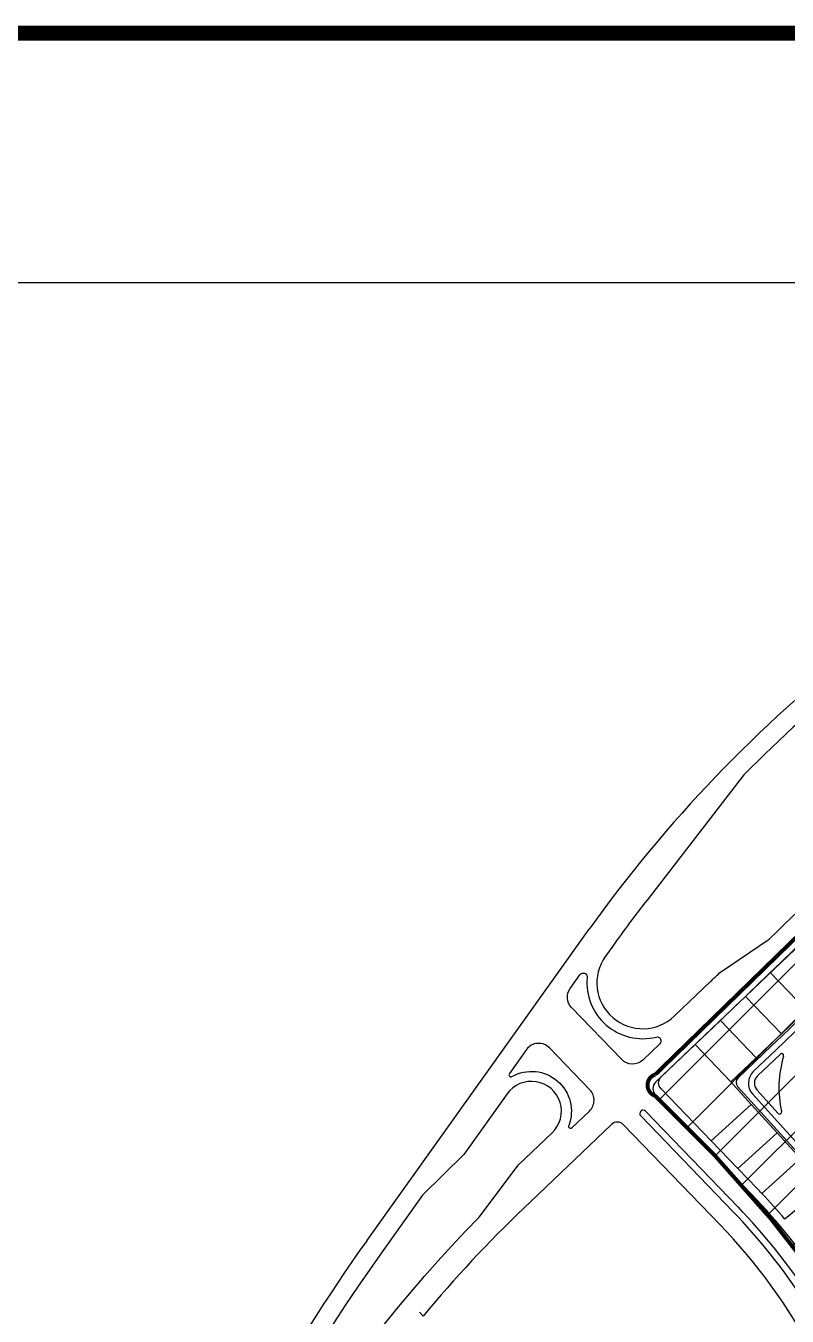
# Paper-space layout 'Layout1' of a CAD drawing. Extents: x 51 to 892, y -832 to -238.
# Drawn here: x 754.4 to 784.9, y -302.1 to -250.3 of the extents above; entities that cross this region are included whole.
import ezdxf

# ---------------------------------------------------------------- set-up
doc = ezdxf.new("R2010")
doc.units = 0
doc.header["$LTSCALE"] = 10
doc.header["$MEASUREMENT"] = 0
doc.linetypes.add('X-Base 100915$0$PHANTOMX2', pattern=[5, 2.5, -0.5, 0.5, -0.5, 0.5, -0.5])
for name, color, linetype in [('L-ANNO-KPLN', 254, 'Continuous'), ('L-ANNO-KPLN-HTCH', 135, 'Continuous'), ('L-ANNO-KPLN-SHET', 139, 'X-Base 100915$0$PHANTOMX2'), ('X-TTBL-Arch$0$A-FRAME$0$A-KEYPLAN', 7, 'Continuous'), ('X-TTBL-Arch$0$A-FRAME$0$EBDR$0$G-Border-Ext', 4, 'Continuous')]:
    doc.layers.add(name, color=color, linetype=linetype)

# ---------------------------------------------------------------- blocks, each defined once
blk = doc.blocks.new('X-TTBL-Arch$0$A-FRAME')
at = {"layer": 'X-TTBL-Arch$0$A-FRAME$0$A-KEYPLAN', "color": 1}
blk.add_lwpolyline([(735.534, -260.579), (878.534, -260.579)], dxfattribs=at)
at = {"layer": 'X-TTBL-Arch$0$A-FRAME$0$EBDR$0$G-Border-Ext', "const_width": 0.6}
blk.add_lwpolyline([(63.534, -818.579), (63.534, -250.579), (878.534, -250.579), (878.534, -818.579)], close=True, dxfattribs=at)
blk = doc.blocks.new('X-TTBL-Arch')
blk.add_blockref('X-TTBL-Arch$0$A-FRAME', (0, 0))
blk = doc.blocks.new('masterplan')
at = {"layer": 'L-ANNO-KPLN'}
for p, q in [((407971.945, 2905901.309), (407983.584, 2905912.435)), ((407960.358, 2905894.95), (407969.282, 2905907.453)), ((407976.614, 2905902.785), (407975.249, 2905901.479)), ((407976.78, 2905902.611), (407975.865, 2905901.737)), ((407976.951, 2905902.442), (407976.031, 2905901.563)), ((407971.935, 2905900.821), (407975.792, 2905896.822)), ((407975.237, 2905901.145), (407978.158, 2905897.921)), ((407975.833, 2905900.844), (407978.336, 2905898.082)), ((407976.011, 2905901.005), (407976.866, 2905900.062)), ((407971.35, 2905899.965), (407975.06, 2905896.117)), ((407971.545, 2905900.154), (407975.256, 2905896.305)), ((407966.665, 2905896.262), (407970.175, 2905899.617)), ((407970.661, 2905899.607), (407974.525, 2905895.6)), ((407962.627, 2905891.923), (407962.474, 2905892.08))]:
    blk.add_line(p, q, dxfattribs=at)
at = {"layer": 'L-ANNO-KPLN', "flags": 128}
for points in [[(407985.939, 2905921.359, 0.352137), (407985.193, 2905921.446, 0.05733), (407975.492, 2905913.653), (407971.604, 2905908.625, 0.010657), (407970.227, 2905906.779), (407969.934, 2905906.37, 0.910144), (407972.703, 2905903.971), (407974.154, 2905905.358, 0.000183), (407974.509, 2905905.697), (407976.504, 2905907.059, 0.004984), (407986.03, 2905916.428), (407986.03, 2905916.428, -0.005777), (407988.022, 2905918.382, 0.418525), (407988.034, 2905919.237), (407985.939, 2905921.359)], [(407968.913, 2905905.627, -0.767837), (407969.202, 2905905.519, 0.5171), (407971.965, 2905903.125, -0.767837), (407972.114, 2905902.854), (407971.433, 2905902.203, -0.41295), (407970.586, 2905902.22), (407968.573, 2905904.308, -0.361374), (407968.517, 2905905.073), (407968.913, 2905905.627)]]:
    blk.add_lwpolyline(points, format="xyb", dxfattribs=at)
at = {"layer": 'L-ANNO-KPLN'}
for points in [[(407978.992, 2905905.18, -0.000526), (407977.992, 2905904.216), (407976.549, 2905905.714, 0.000527), (407977.548, 2905906.677)], [(407977.992, 2905904.216, -0.000518), (407976.996, 2905903.261), (407975.548, 2905904.753, 0.000524), (407976.549, 2905905.714)], [(407974.969, 2905901.322), (407975.784, 2905900.422), (407974.179, 2905898.956), (407972.166, 2905901.043, -0.415478), (407972.176, 2905901.53), (407973.531, 2905902.826)], [(407977.757, 2905898.245), (407976.207, 2905896.85, 0.002687), (407976.022, 2905897.044), (407975.242, 2905897.852), (407976.821, 2905899.278)], [(407978.099, 2905897.868, -0.008884), (407978.737, 2905897.138), (407977.132, 2905895.815, 0.013724), (407976.207, 2905896.85), (407977.757, 2905898.245)]]:
    blk.add_lwpolyline(points, format="xyb", close=True, dxfattribs=at)
for points in [[(407976.996, 2905903.261), (407976.559, 2905902.842), (407975.98, 2905902.288), (407974.545, 2905903.794), (407975.122, 2905904.346), (407975.548, 2905904.753)], [(407975.98, 2905902.288), (407974.969, 2905901.322), (407973.531, 2905902.826), (407974.545, 2905903.794)], [(407976.821, 2905899.278), (407975.242, 2905897.852), (407974.179, 2905898.956), (407975.784, 2905900.422)]]:
    blk.add_lwpolyline(points, close=True, dxfattribs=at)
at = {"layer": 'L-ANNO-KPLN', "flags": 128}
for points in [[(407966.768, 2905902.622), (407966.081, 2905901.66, 0.801088), (407966.185, 2905901.544, -0.702523), (407968.461, 2905899.572, 0.801088), (407968.591, 2905899.486), (407969.293, 2905900.157, 0.415478), (407969.311, 2905901.008), (407967.688, 2905902.69, 0.469104), (407966.768, 2905902.622)], [(407967.797, 2905899.28, 1.098728), (407965.991, 2905900.845), (407964.257, 2905898.415), (407962.602, 2905896.786), (407960.977, 2905894.508, 0.102143), (407949.917, 2905869.494), (407949.917, 2905869.494), (407949.694, 2905868.466, 1), (407950.205, 2905868.344), (407951.878, 2905873.946, -0.1227), (407964.872, 2905895.899), (407966.454, 2905897.997), (407967.797, 2905899.28)]]:
    blk.add_lwpolyline(points, format="xyb", close=True, dxfattribs=at)
at = {"layer": 'L-ANNO-KPLN'}
for centre, radius, start, end in [((408014.212, 2905875.385), 55.2, 111.5383, 144.4827), ((407511.321, 2906389.525), 673.36, 313.709465, 315.147595), ((407511.321, 2906389.525), 673.6, 313.709465, 315.088767), ((407981.214, 2905901.099), 4.32, 163.0241, 192.9203), ((407977.006, 2905902.384), 0.08, 343.0241, 133.7095), ((407972.183, 2905901.06), 0.344, 133.7095, 223.9567), ((407975.415, 2905901.306), 0.24, 133.7095, 222.1815), ((407976.308, 2905901.274), 0.64, 133.7095, 222.1815), ((407976.308, 2905901.274), 0.4, 133.7095, 222.1815), ((407971.448, 2905900.059), 0.136, 43.9567, 223.9567), ((407976.926, 2905900.116), 0.08, 222.1815, 12.9203), ((407970.413, 2905899.369), 0.344, 43.9567, 133.7095), ((407957.665, 2905879.367), 25.164, 22.5485, 43.9181), ((408002.432, 2905858.847), 51.76, 133.7095, 140.2747), ((407957.806, 2905879.48), 23.968, 22.4341, 43.9567), ((407957.806, 2905879.48), 24.24, 22.4341, 43.9567), ((407957.806, 2905879.48), 23.224, 12.3086, 43.9567), ((408016.032, 2905855.213), 68.4, 144.48267, 158.29805)]:
    blk.add_arc(centre, radius, start, end, dxfattribs=at)
blk = doc.blocks.new('*U42')
at = {"layer": 'L-ANNO-KPLN-HTCH'}
h = blk.add_hatch(dxfattribs=at)
h.set_pattern_fill('ANSI31', color=256, scale=0.5)
h.set_pattern_definition([(45, (0, 0), (-1.122532015, 1.122532015), [])])
edge = h.paths.add_edge_path()
edge.add_line((-3455.698, 26424.685), (-3439.081, 26440.875))
edge.add_line((-3439.081, 26440.875), (-3437.057, 26442.769))
edge.add_line((-3437.057, 26442.769), (-3431.461, 26447.884))
edge.add_arc((-3417.075, 26429.098), 23.662, 95.3986, 127.4426, ccw=False)
edge.add_arc((-3417.83, 26247.636), 205.024, 88.63213, 90.41127, ccw=False)
edge.add_arc((-3423.201, 26419.364), 34.787, 45.174, 72.8362, ccw=False)
edge.add_arc((-3423.947, 26418.395), 36, 23.7745, 45.4196, ccw=False)
edge.add_arc((-3423.947, 26418.395), 36, 8.4956, 23.7745, ccw=False)
edge.add_arc((-3422.871, 26418.489), 34.922, -5.8337, 8.6038, ccw=False)
edge.add_arc((-3420.027, 26418.368), 32.081, 339.1119, 353.865, ccw=False)
edge.add_arc((-3390.877, 26407.243), 0.88, 247.958, 339.1119, ccw=False)
edge.add_line((-3391.207, 26406.428), (-3395.041, 26407.98))
edge.add_line((-3395.041, 26407.98), (-3397.251, 26420.097))
edge.add_line((-3397.251, 26420.097), (-3398.701, 26425.267))
edge.add_line((-3398.701, 26425.267), (-3398.338, 26426.016))
edge.add_line((-3398.338, 26426.016), (-3398.672, 26426.924))
edge.add_arc((-3257.689, 25882.098), 562.771, 104.50804, 105.74906)
edge.add_arc((-3301.111, 26038.474), 400.48, 105.84231, 107.93832)
edge.add_arc((-3301.111, 26038.474), 400.48, 107.93832, 109.72323)
edge.add_arc((-3288.476, 26004.076), 437.125, 109.76062, 111.12915)
edge.add_arc((-3446.262, 26412.373), 0.6, 202.6348, 290.9425, ccw=False)
edge.add_arc((-3469.831, 26402.545), 24.936, 22.6348, 33.2827)
edge.add_arc((-3493.146, 26383.929), 54.713, 36.1823, 46.8328)
edge.add_arc((-3455.562, 26424.257), 0.449, 107.5843, 250.0305, ccw=False)
at = {"layer": 'L-ANNO-KPLN-SHET', "transparency": 33554687, "const_width": 0.16}
for points in [[(-3455.698, 26424.685), (-3439.081, 26440.875), (-3437.057, 26442.769), (-3431.461, 26447.884, -0.140737), (-3419.302, 26452.654, -0.007763), (-3412.936, 26452.601, -0.121289), (-3398.678, 26444.036, -0.094726), (-3391.002, 26432.908, -0.066766), (-3388.342, 26423.713, -0.063079)], [(-3388.13, 26414.939, -0.064461), (-3390.055, 26406.93, -0.420125), (-3391.207, 26406.428), (-3395.041, 26407.98), (-3397.251, 26420.097), (-3398.701, 26425.267), (-3398.338, 26426.016), (-3398.672, 26426.924, 0.005415), (-3410.439, 26423.743, 0.009146), (-3424.456, 26419.486, 0.007788), (-3436.264, 26415.459, 0.005971), (-3446.047, 26411.812, -0.405589), (-3446.815, 26412.142, 0.046494), (-3448.985, 26416.229, 0.046505), (-3455.715, 26423.835, -0.716234), (-3455.698, 26424.685)]]:
    blk.add_lwpolyline(points, format="xyb", dxfattribs=at)
at = {"linetype": 'Continuous'}
blk.add_blockref('masterplan', (-411427.634, -2879476.938), dxfattribs=at)

psp = doc.layouts.get("Layout1")

# ---------------------------------------------------------------- block references
for name, p in [('X-TTBL-Arch', (0, 0)), ('*U42', (4235.308, -26717.052))]:
    psp.add_blockref(name, p)

doc.saveas('drawing.dxf')
